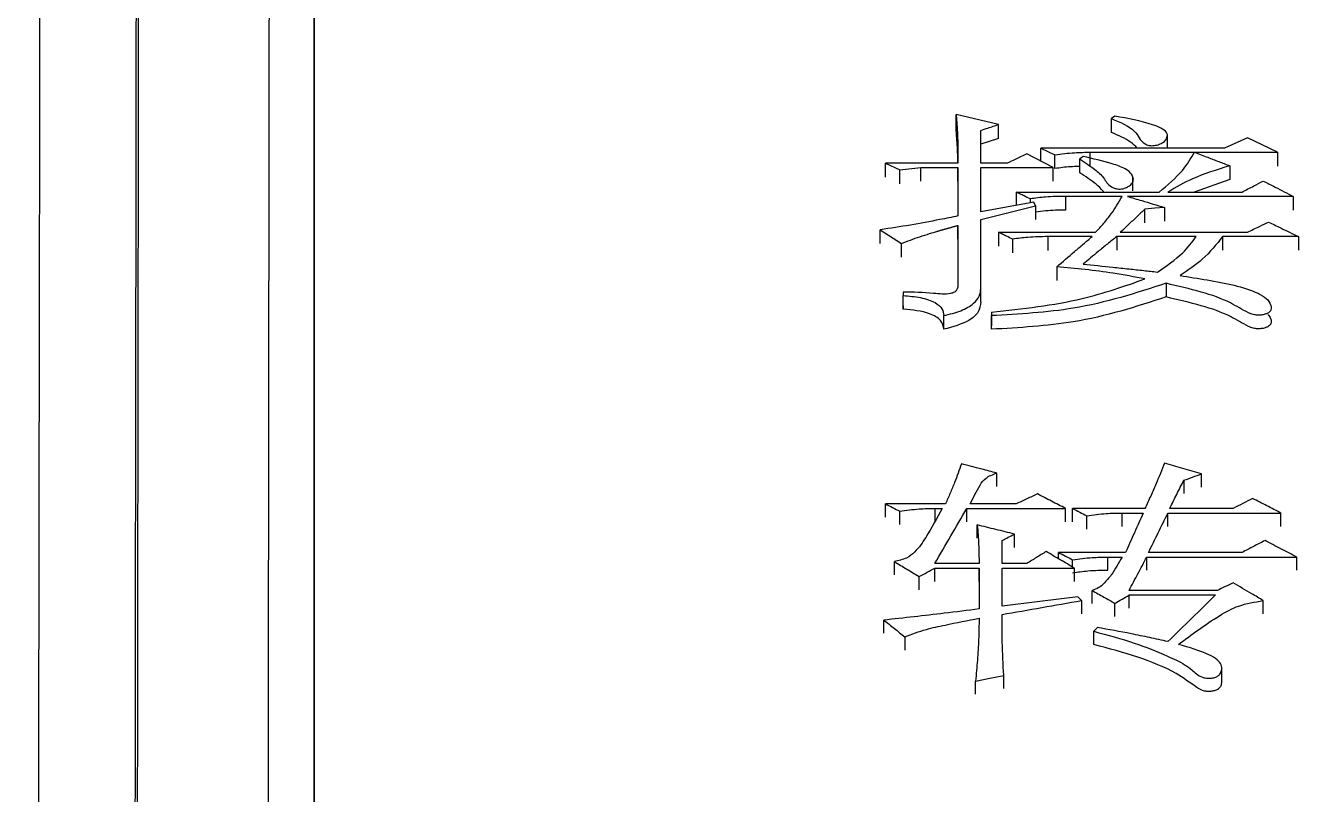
# Model space of a CAD drawing. Header units: millimetres. Extents: x 2687 to 4367, y 1046 to 2234.
# Drawn here: x 3050.34 to 3058.14, y 2036.97 to 2041.69 of the extents above; entities that cross this region are included whole.
import ezdxf

# ---------------------------------------------------------------- set-up
doc = ezdxf.new("R2010")
doc.units = ezdxf.units.MM

msp = doc.modelspace()

# ---------------------------------------------------------------- linework, layer by layer
at = {"color": 7, "linetype": 'Continuous', "lineweight": 25}
for p, q in [((3056.3034, 2041.0811), (3056.0438, 2041.1427)), ((3056.0438, 2041.0575), (3056.0438, 2041.1427)), ((3056.3034, 2040.996), (3056.3034, 2041.0811)), ((3057.0173, 2041.1324), (3056.9956, 2041.117)), ((3056.9956, 2041.0318), (3056.9956, 2041.117)), ((3056.1952, 2040.8436), (3056.1952, 2041.0451)), ((3056.3034, 2040.996), (3056.1952, 2040.96)), ((3057.3384, 2040.9368), (3057.3384, 2041.0193)), ((3057.8286, 2040.9987), (3057.688, 2040.9367)), ((3058.0125, 2040.9109), (3057.8286, 2040.9987)), ((3056.563, 2040.8563), (3056.563, 2040.9368)), ((3056.563, 2040.9368), (3056.6495, 2040.8954)), ((3057.688, 2040.9367), (3056.563, 2040.9368)), ((3056.8659, 2040.826), (3056.8659, 2040.9109)), ((3056.8659, 2040.9109), (3058.0125, 2040.9109)), ((3058.0125, 2040.9109), (3058.0125, 2040.826)), ((3055.6111, 2040.8436), (3055.6976, 2040.802)), ((3056.0546, 2040.8436), (3055.6111, 2040.8436)), ((3056.3575, 2040.8436), (3056.1952, 2040.8436)), ((3056.4764, 2040.9006), (3056.3575, 2040.8436)), ((3056.6387, 2040.8176), (3056.4764, 2040.9006)), ((3056.6495, 2040.8105), (3056.6495, 2040.8954)), ((3056.801, 2040.7847), (3056.801, 2040.8695)), ((3057.7205, 2040.828), (3057.7205, 2040.7432)), ((3055.6976, 2040.802), (3055.8274, 2040.8176)), ((3055.6976, 2040.7173), (3055.6976, 2040.802)), ((3055.8274, 2040.8176), (3056.0546, 2040.8176)), ((3055.8274, 2040.7329), (3055.8274, 2040.8176)), ((3056.0546, 2040.8176), (3056.0546, 2040.5199)), ((3056.0546, 2040.7329), (3056.0546, 2040.8176)), ((3056.1952, 2040.8176), (3056.6387, 2040.8176)), ((3056.1952, 2040.5461), (3056.1952, 2040.8176)), ((3056.6387, 2040.7328), (3056.6387, 2040.8176)), ((3057.1277, 2040.6735), (3057.1277, 2040.7586)), ((3057.7204, 2040.7432), (3057.5028, 2040.6665)), ((3056.5197, 2040.6038), (3056.1952, 2040.5461)), ((3056.4115, 2040.6665), (3057.2877, 2040.6665)), ((3056.4115, 2040.6665), (3056.4115, 2040.5846)), ((3056.4981, 2040.6247), (3056.4981, 2040.5999)), ((3056.5305, 2040.5828), (3056.5197, 2040.6038)), ((3057.0606, 2040.6404), (3056.7144, 2040.6404)), ((3056.7144, 2040.6404), (3056.7144, 2040.5559)), ((3058.1099, 2040.6404), (3057.093, 2040.6404)), ((3057.3418, 2040.6665), (3057.7962, 2040.6665)), ((3058.1099, 2040.6404), (3058.1099, 2040.5559)), ((3056.1952, 2040.4988), (3056.5305, 2040.5828)), ((3056.5305, 2040.5828), (3056.5305, 2040.4984)), ((3057.2012, 2040.4774), (3057.2012, 2040.5618)), ((3057.3202, 2040.5723), (3057.3202, 2040.4879)), ((3056.0546, 2040.462), (3056.0546, 2040.1016)), ((3056.0546, 2040.3778), (3056.0546, 2040.462)), ((3056.1952, 2040.0749), (3056.1952, 2040.4988)), ((3055.5786, 2040.4357), (3055.7084, 2040.3512)), ((3055.5786, 2040.3515), (3055.5786, 2040.4357)), ((3056.3034, 2040.4199), (3056.8983, 2040.4198)), ((3056.3034, 2040.4199), (3056.3034, 2040.3357)), ((3056.3899, 2040.3776), (3056.3899, 2040.2935)), ((3056.8767, 2040.3935), (3056.6063, 2040.3935)), ((3056.6063, 2040.3935), (3056.6063, 2040.3092)), ((3057.5149, 2040.3935), (3057.0281, 2040.3935)), ((3057.0281, 2040.3935), (3057.0281, 2040.3093)), ((3057.0498, 2040.4198), (3057.8286, 2040.4198)), ((3058.1423, 2040.3934), (3057.6771, 2040.3934)), ((3057.6771, 2040.3934), (3057.6771, 2040.3093)), ((3058.1423, 2040.3934), (3058.1423, 2040.3093)), ((3055.7084, 2040.2671), (3055.7084, 2040.3512)), ((3056.6603, 2040.2081), (3056.6603, 2040.1242)), ((3055.7192, 2040.0535), (3055.7192, 2040.0321)), ((3055.7192, 2040.0535), (3055.7192, 2040.0321)), ((3056.1952, 2039.991), (3056.1952, 2040.0748)), ((3057.3308, 2040.1069), (3057.3308, 2040.0231)), ((3055.7192, 2039.9485), (3055.7192, 2040.0321)), ((3055.968, 2039.8252), (3055.968, 2039.9088)), ((3056.2601, 2039.9303), (3056.2601, 2039.9088)), ((3056.2601, 2039.9303), (3056.2601, 2039.8467)), ((3056.2601, 2039.8254), (3056.2601, 2039.9088)), ((3056.2927, 2038.8615), (3056.2927, 2038.9436)), ((3057.4392, 2038.8991), (3057.4392, 2038.8171)), ((3057.5474, 2038.856), (3057.5474, 2038.938)), ((3055.9789, 2038.7541), (3055.6111, 2038.7541)), ((3055.914, 2038.7261), (3055.9572, 2038.7261)), ((3055.914, 2038.7261), (3055.914, 2038.6444)), ((3056.1087, 2038.7261), (3056.7145, 2038.7261)), ((3056.4116, 2038.7541), (3056.1303, 2038.7541)), ((3056.7144, 2038.6444), (3056.7145, 2038.7261)), ((3057.2012, 2038.7261), (3056.7577, 2038.7261)), ((3057.7421, 2038.7261), (3057.3527, 2038.7261)), ((3055.6976, 2038.6277), (3055.6976, 2038.7093)), ((3056.8443, 2038.5997), (3056.8443, 2038.6813)), ((3057.0606, 2038.6981), (3057.1904, 2038.6981)), ((3057.0606, 2038.6165), (3057.0606, 2038.6981)), ((3057.3419, 2038.6981), (3058.0342, 2038.6981)), ((3057.3419, 2038.6164), (3057.3419, 2038.6981)), ((3058.0342, 2038.6164), (3058.0342, 2038.6981)), ((3056.1736, 2038.5437), (3056.1736, 2038.6252)), ((3056.4007, 2038.4875), (3056.4008, 2038.569)), ((3056.325, 2038.3885), (3056.325, 2038.5296)), ((3057.0822, 2038.4563), (3056.6712, 2038.4563)), ((3056.6712, 2038.4175), (3056.6712, 2038.4563)), ((3056.7577, 2038.3666), (3056.7577, 2038.4111)), ((3056.9741, 2038.4281), (3057.0606, 2038.4281)), ((3056.9741, 2038.3468), (3056.9741, 2038.4281)), ((3057.212, 2038.4281), (3058.1315, 2038.4281)), ((3057.212, 2038.3468), (3057.212, 2038.4281)), ((3057.7962, 2038.4563), (3057.2229, 2038.4563)), ((3058.1315, 2038.3468), (3058.1315, 2038.4281)), ((3055.6651, 2038.3186), (3055.6651, 2038.3999)), ((3056.1844, 2038.3885), (3055.914, 2038.3885)), ((3055.914, 2038.3602), (3056.1844, 2038.3602)), ((3055.914, 2038.279), (3055.914, 2038.3602)), ((3056.1844, 2038.3602), (3056.1844, 2038.1101)), ((3056.1844, 2038.279), (3056.1844, 2038.3602)), ((3056.4765, 2038.3885), (3056.325, 2038.3885)), ((3056.325, 2038.3602), (3056.7685, 2038.3602)), ((3056.325, 2038.1272), (3056.325, 2038.3602)), ((3056.7685, 2038.279), (3056.7685, 2038.3602)), ((3055.8166, 2038.2281), (3055.8166, 2038.3092)), ((3056.8118, 2038.1614), (3056.7902, 2038.1842)), ((3056.8767, 2038.1426), (3056.8767, 2038.224)), ((3057.6447, 2038.224), (3057.1039, 2038.224)), ((3057.1039, 2038.1955), (3057.6339, 2038.1955)), ((3056.8118, 2038.1614), (3056.8118, 2038.0805)), ((3057.0173, 2038.0634), (3057.0173, 2038.1443)), ((3057.9261, 2038.0804), (3057.9261, 2038.1613)), ((3055.6003, 2037.9608), (3055.6003, 2038.0415)), ((3056.9092, 2037.9957), (3056.8875, 2037.9728)), ((3055.7299, 2037.9385), (3055.7299, 2037.858)), ((3057.6716, 2037.6612), (3057.6716, 2037.742)), ((3056.1628, 2037.5874), (3056.1628, 2037.6676)), ((3056.3359, 2037.6221), (3056.3359, 2037.7023))]:
    msp.add_line(p, q, dxfattribs=at)
at = {"color": 7, "linetype": 'Continuous', "lineweight": 25, "flags": 128}
for points in [[(3055.6111, 2040.7588), (3055.6111, 2040.78), (3055.6111, 2040.8012), (3055.6111, 2040.8436)], [(3056.8226, 2040.885), (3056.8118, 2040.8773), (3056.801, 2040.8695)], [(3057.3202, 2040.5723), (3057.2607, 2040.5671), (3057.2012, 2040.5618)], [(3055.6111, 2038.6724), (3055.6111, 2038.6927), (3055.6111, 2038.7135), (3055.6111, 2038.7541)], [(3056.1087, 2038.6444), (3056.1087, 2038.6648), (3056.1087, 2038.6856), (3056.1087, 2038.7261)], [(3056.7577, 2038.6444), (3056.7577, 2038.6648), (3056.7577, 2038.6855), (3056.7577, 2038.7261)], [(3056.7902, 2038.1842), (3056.5576, 2038.1557), (3056.325, 2038.1272)], [(3057.1039, 2038.1146), (3057.1039, 2038.1347), (3057.1039, 2038.1553), (3057.1039, 2038.1955)], [(3056.8875, 2037.8922), (3056.8875, 2037.912), (3056.8875, 2037.9322), (3056.8875, 2037.9525), (3056.8875, 2037.9728)], [(3056.1628, 2037.6676), (3056.2493, 2037.685), (3056.3359, 2037.7023)]]:
    msp.add_lwpolyline(points, dxfattribs=at)
at = {"color": 7, "linetype": 'Continuous', "lineweight": 25}
for points, knots in [([(3052.1078, 2051.495), (3052.1078, 2051.3909), (3052.1079, 2050.8702), (3052.1079, 2049.5032), (3052.108, 2047.3434), (3052.108, 2044.725), (3052.1081, 2042.2624), (3052.1081, 2038.7546), (3052.1082, 2035.6117), (3052.1082, 2031.2966), (3052.1082, 2026.6095), (3052.1083, 2021.4773), (3052.1083, 2016.0537), (3052.1084, 2011.4951), (3052.1084, 2005.5726), (3052.1085, 2000.6668), (3052.1086, 1993.9879), (3052.1087, 1989.6951), (3052.1087, 1986.694)], [0, 0, 0, 0, 0.020124, 0.100733, 0.181328, 0.221587, 0.302184, 0.342442, 0.423039, 0.463298, 0.543894, 0.624491, 0.664749, 0.745346, 0.785604, 0.8662, 0.906458, 1, 1, 1, 1]), ([(3052.1083, 2020.405), (3052.1083, 2021.5897), (3052.1082, 2023.8432), (3052.1082, 2027.8835), (3052.1082, 2031.591), (3052.1081, 2035.8257), (3052.1081, 2038.8996), (3052.1081, 2042.3118), (3052.108, 2045.2893), (3052.1079, 2047.6327), (3052.1079, 2049.5731), (3052.1078, 2050.3069), (3052.1078, 2050.8037)], [0, 0, 0, 0, 0.072858, 0.13859, 0.270184, 0.335916, 0.467513, 0.533245, 0.664841, 0.796434, 0.862166, 1, 1, 1, 1]), ([(3050.4392, 2050.5469), (3050.4393, 2050.5752), (3050.4396, 2050.6637), (3050.4383, 2049.6774), (3050.4353, 2047.6644), (3050.4307, 2044.6018), (3050.4255, 2041.2135), (3050.4204, 2037.8761), (3050.4157, 2034.8065), (3050.4102, 2031.1631), (3050.4036, 2026.8923), (3050.3964, 2022.2466), (3050.3887, 2017.2998), (3050.3805, 2012.1294), (3050.3715, 2006.4451), (3050.3616, 2000.2481), (3050.3509, 1993.5643), (3050.3433, 1988.8736), (3050.3395, 1986.4795)], [0, 0, 0, 0, 0.039342, 0.122943, 0.206183, 0.289063, 0.371582, 0.416612, 0.465601, 0.518547, 0.575452, 0.636313, 0.690059, 0.746552, 0.805793, 0.867782, 0.932518, 1, 1, 1, 1]), ([(3050.9445, 1986.344), (3050.9491, 1989.6432), (3050.9582, 1996.2417), (3050.9711, 2005.6717), (3050.9831, 2014.5524), (3050.9941, 2022.7101), (3051.0038, 2030.0104), (3051.0121, 2036.3282), (3051.0188, 2041.5503), (3051.0239, 2045.6068), (3051.0271, 2048.3547), (3051.0285, 2049.8008), (3051.0281, 2049.7776), (3051.028, 2049.7689)], [0, 0, 0, 0, 0.094309, 0.188619, 0.282928, 0.377238, 0.471547, 0.565857, 0.660166, 0.754475, 0.848785, 0.943094, 1, 1, 1, 1]), ([(3050.9585, 1986.2952), (3050.9617, 1988.6809), (3050.9682, 1993.3875), (3050.9775, 2000.1368), (3050.9862, 2006.4793), (3050.9942, 2012.3745), (3051.0015, 2017.8051), (3051.0092, 2023.5381), (3051.0169, 2029.3068), (3051.0241, 2034.7871), (3051.0299, 2039.2541), (3051.0344, 2042.7773), (3051.0376, 2045.4392), (3051.0399, 2047.3422), (3051.0412, 2048.5609), (3051.0418, 2049.2779), (3051.0416, 2049.3088), (3051.0415, 2049.3235)], [0, 0, 0, 0, 0.06854, 0.13522, 0.200041, 0.263001, 0.324101, 0.38334, 0.468684, 0.549845, 0.626823, 0.699617, 0.768227, 0.832652, 0.892892, 0.948946, 1, 1, 1, 1]), ([(3051.8396, 2048.5696), (3051.8397, 2048.5817), (3051.84, 2048.694), (3051.8398, 2048.3413), (3051.8393, 2047.7714), (3051.8387, 2047.2247), (3051.838, 2046.5505), (3051.837, 2045.7424), (3051.8359, 2044.8025), (3051.8346, 2043.7309), (3051.8325, 2042.0214), (3051.8292, 2039.3352), (3051.824, 2035.1854), (3051.8173, 2029.969), (3051.8099, 2024.3622), (3051.8023, 2018.685), (3051.7949, 2013.2179), (3051.7867, 2007.205), (3051.7777, 2000.6574), (3051.7679, 1993.6145), (3051.7611, 1988.6722), (3051.7576, 1986.1582)], [0, 0, 0, 0, 0.008365, 0.077995, 0.107986, 0.138061, 0.168221, 0.198465, 0.228793, 0.259205, 0.289702, 0.358895, 0.433683, 0.514064, 0.600037, 0.66048, 0.723411, 0.788828, 0.856732, 0.927123, 1, 1, 1, 1]), ([(3056.0438, 2041.1427), (3056.0439, 2041.1408), (3056.0442, 2041.137), (3056.0447, 2041.1313), (3056.0451, 2041.1256), (3056.0455, 2041.1209), (3056.0459, 2041.1161), (3056.0462, 2041.1123), (3056.0465, 2041.1075), (3056.0469, 2041.1028), (3056.0473, 2041.0971), (3056.0477, 2041.0923), (3056.048, 2041.0876), (3056.0483, 2041.0838), (3056.0486, 2041.079), (3056.0489, 2041.0752), (3056.0492, 2041.0704), (3056.0495, 2041.0657), (3056.0499, 2041.06), (3056.0502, 2041.0552), (3056.0505, 2041.0504), (3056.0507, 2041.0466), (3056.051, 2041.0418), (3056.0512, 2041.0371), (3056.0515, 2041.0323), (3056.0517, 2041.0275), (3056.0519, 2041.0228), (3056.0521, 2041.018), (3056.0523, 2041.0132), (3056.0525, 2041.0094), (3056.0526, 2041.0046), (3056.0528, 2040.9998), (3056.053, 2040.9951), (3056.0531, 2040.9903), (3056.0532, 2040.9855), (3056.0534, 2040.9807), (3056.0535, 2040.9759), (3056.0536, 2040.9721), (3056.0537, 2040.9673), (3056.0538, 2040.9625), (3056.0539, 2040.9578), (3056.054, 2040.953), (3056.054, 2040.9482), (3056.0541, 2040.9434), (3056.0542, 2040.9386), (3056.0542, 2040.9338), (3056.0543, 2040.929), (3056.0543, 2040.9242), (3056.0544, 2040.9204), (3056.0544, 2040.9156), (3056.0544, 2040.9108), (3056.0545, 2040.906), (3056.0545, 2040.9012), (3056.0545, 2040.8964), (3056.0545, 2040.8916), (3056.0545, 2040.8868), (3056.0545, 2040.883), (3056.0545, 2040.8782), (3056.0546, 2040.8734), (3056.0546, 2040.8686), (3056.0546, 2040.8638), (3056.0546, 2040.859), (3056.0546, 2040.8542), (3056.0546, 2040.849), (3056.0546, 2040.8458), (3056.0546, 2040.8436)], [0, 0, 0, 0, 0.019168, 0.038335, 0.057502, 0.07667, 0.086254, 0.105421, 0.115005, 0.134172, 0.15334, 0.172507, 0.182091, 0.201259, 0.210842, 0.23001, 0.239594, 0.258761, 0.277929, 0.297096, 0.30668, 0.325847, 0.335431, 0.354599, 0.373766, 0.38335, 0.402517, 0.421685, 0.431268, 0.450436, 0.46002, 0.479187, 0.498355, 0.507938, 0.527106, 0.546273, 0.555857, 0.575025, 0.584608, 0.603776, 0.622943, 0.632527, 0.651695, 0.670862, 0.680446, 0.699613, 0.718781, 0.728365, 0.747532, 0.757116, 0.776283, 0.795451, 0.805034, 0.824202, 0.843369, 0.852953, 0.872121, 0.881704, 0.900872, 0.920039, 0.929623, 0.948791, 0.967958, 0.977542, 1, 1, 1, 1]), ([(3056.1952, 2041.0451), (3056.2093, 2041.0498), (3056.2343, 2041.0581), (3056.2704, 2041.0701), (3056.2924, 2041.0774), (3056.3034, 2041.0811)], [0, 0, 0, 0, 0.39045, 0.695224, 1, 1, 1, 1]), ([(3056.9956, 2041.117), (3057.0515, 2041.094), (3057.1503, 2041.0533), (3057.1687, 2040.981), (3057.2126, 2040.9567), (3057.2262, 2040.9523), (3057.242, 2040.9506), (3057.2639, 2040.9521), (3057.2894, 2040.9583), (3057.3195, 2040.9743), (3057.3404, 2040.9997), (3057.3387, 2041.0334), (3057.2998, 2041.0607), (3057.1967, 2041.0988), (3057.0968, 2041.1175), (3057.0173, 2041.1324)], [0, 0, 0, 0, 0.207477, 0.366822, 0.383118, 0.39879, 0.41441, 0.430881, 0.46509, 0.497024, 0.558703, 0.619218, 0.681584, 0.746434, 1, 1, 1, 1]), ([(3056.0542, 2040.8436), (3056.0542, 2040.846), (3056.0541, 2040.8792), (3056.0517, 2040.9506), (3056.0466, 2041.0193), (3056.0438, 2041.0575)], [0, 0, 0, 0, 0.03409, 0.462178, 1, 1, 1, 1]), ([(3057.1538, 2040.936), (3057.1409, 2040.9485), (3057.1023, 2040.9864), (3057.0383, 2041.0137), (3056.9956, 2041.0318)], [0, 0, 0, 0, 0.3323126, 1, 1, 1, 1]), ([(3056.6495, 2040.8954), (3056.6893, 2040.9005), (3056.7604, 2040.9097), (3056.8336, 2040.9105), (3056.8659, 2040.9109)], [0, 0, 0, 0, 0.558836, 1, 1, 1, 1]), ([(3057.2877, 2040.6665), (3057.3399, 2040.7099), (3057.4324, 2040.7867), (3057.4822, 2040.8732), (3057.5039, 2040.9109)], [0, 0, 0, 0, 0.564258, 1, 1, 1, 1]), ([(3057.504, 2040.9109), (3057.5313, 2040.9005), (3057.581, 2040.8815), (3057.6531, 2040.8538), (3057.698, 2040.8366), (3057.7205, 2040.828)], [0, 0, 0, 0, 0.377948, 0.688974, 1, 1, 1, 1]), ([(3056.801, 2040.8695), (3056.8329, 2040.8488), (3056.8889, 2040.8124), (3056.9527, 2040.7548), (3056.9722, 2040.7089), (3057.0125, 2040.6901), (3057.0311, 2040.6853), (3057.0496, 2040.6844), (3057.0686, 2040.6873), (3057.0922, 2040.6958), (3057.1162, 2040.7111), (3057.1312, 2040.7337), (3057.1298, 2040.7588), (3057.1139, 2040.7852), (3057.073, 2040.8151), (3056.9735, 2040.8503), (3056.8829, 2040.8712), (3056.8226, 2040.885)], [0, 0, 0, 0, 0.148754, 0.260728, 0.372296, 0.394322, 0.416456, 0.432197, 0.447933, 0.473769, 0.515229, 0.556405, 0.603707, 0.651901, 0.70837, 0.805731, 1, 1, 1, 1]), ([(3057.7204, 2040.8279), (3057.641, 2040.8033), (3057.4996, 2040.7594), (3057.3898, 2040.6948), (3057.3418, 2040.6665)], [0, 0, 0, 0, 0.562196, 1, 1, 1, 1]), ([(3056.7965, 2040.8234), (3056.7787, 2040.823), (3056.7288, 2040.8219), (3056.6806, 2040.815), (3056.6495, 2040.8105)], [0, 0, 0, 0, 0.356584, 1, 1, 1, 1]), ([(3056.9491, 2040.6665), (3056.9475, 2040.6684), (3056.9334, 2040.6851), (3056.8911, 2040.7272), (3056.8363, 2040.7621), (3056.801, 2040.7847)], [0, 0, 0, 0, 0.043567, 0.383967, 1, 1, 1, 1]), ([(3057.7962, 2040.6665), (3057.8082, 2040.6728), (3057.8322, 2040.6854), (3057.8755, 2040.708), (3057.9067, 2040.7243), (3057.926, 2040.7343)], [0, 0, 0, 0, 0.277776, 0.555554, 1, 1, 1, 1]), ([(3057.926, 2040.7343), (3057.9503, 2040.7219), (3057.9931, 2040.7001), (3058.0544, 2040.6688), (3058.0914, 2040.6498), (3058.1099, 2040.6404)], [0, 0, 0, 0, 0.396526, 0.698263, 1, 1, 1, 1]), ([(3056.4981, 2040.6247), (3056.4857, 2040.6307), (3056.4651, 2040.6407), (3056.4363, 2040.6546), (3056.4198, 2040.6626), (3056.4115, 2040.6665)], [0, 0, 0, 0, 0.428361, 0.714181, 1, 1, 1, 1]), ([(3056.7144, 2040.6404), (3056.6733, 2040.6398), (3056.6001, 2040.6387), (3056.5292, 2040.629), (3056.4981, 2040.6247)], [0, 0, 0, 0, 0.5610721, 1, 1, 1, 1]), ([(3056.8983, 2040.4198), (3056.9153, 2040.4383), (3056.9492, 2040.4753), (3057.0085, 2040.548), (3057.0401, 2040.604), (3057.0606, 2040.6404)], [0, 0, 0, 0, 0.2594794, 0.5190273, 1, 1, 1, 1]), ([(3057.093, 2040.6404), (3057.1224, 2040.6316), (3057.175, 2040.6159), (3057.2507, 2040.5932), (3057.297, 2040.5793), (3057.3202, 2040.5723)], [0, 0, 0, 0, 0.387874, 0.693937, 1, 1, 1, 1]), ([(3056.0546, 2040.5199), (3056.0179, 2040.5125), (3055.9213, 2040.4931), (3055.7637, 2040.4631), (3055.6404, 2040.4448), (3055.5786, 2040.4357)], [0, 0, 0, 0, 0.234581, 0.616855, 1, 1, 1, 1]), ([(3056.7144, 2040.5559), (3056.6733, 2040.5554), (3056.6111, 2040.5547), (3056.5509, 2040.5467), (3056.5305, 2040.544)], [0, 0, 0, 0, 0.66153, 1, 1, 1, 1]), ([(3057.2012, 2040.5618), (3057.1845, 2040.5462), (3057.1509, 2040.5147), (3057.1004, 2040.4674), (3057.0666, 2040.4357), (3057.0498, 2040.4198)], [0, 0, 0, 0, 0.331513, 0.665756, 1, 1, 1, 1]), ([(3055.7084, 2040.3512), (3055.7457, 2040.3656), (3055.8015, 2040.3871), (3055.8708, 2040.4088), (3055.9056, 2040.4194), (3055.9218, 2040.4242), (3055.9306, 2040.4268), (3055.9356, 2040.4283), (3055.9419, 2040.4301), (3055.9469, 2040.4316), (3055.9532, 2040.4334), (3055.9583, 2040.4349), (3055.9633, 2040.4363), (3055.9684, 2040.4378), (3055.9734, 2040.4392), (3055.9797, 2040.441), (3055.9848, 2040.4424), (3055.9911, 2040.4442), (3055.9961, 2040.4456), (3056.0025, 2040.4474), (3056.0075, 2040.4489), (3056.0139, 2040.4506), (3056.0189, 2040.4521), (3056.0253, 2040.4538), (3056.0303, 2040.4552), (3056.0367, 2040.457), (3056.0417, 2040.4584), (3056.0481, 2040.4602), (3056.052, 2040.4613), (3056.0546, 2040.462)], [0, 0, 0, 0, 0.340494, 0.510588, 0.595628, 0.638147, 0.648777, 0.670037, 0.680666, 0.701926, 0.712556, 0.733815, 0.744445, 0.755075, 0.776334, 0.786964, 0.808224, 0.818854, 0.840113, 0.850743, 0.872003, 0.882632, 0.903892, 0.914522, 0.935781, 0.946411, 0.967671, 0.9783, 1, 1, 1, 1]), ([(3057.8286, 2040.4198), (3057.8411, 2040.4259), (3057.8661, 2040.4381), (3057.9093, 2040.4591), (3057.9401, 2040.4741), (3057.9584, 2040.483)], [0, 0, 0, 0, 0.2884326, 0.5768652, 1, 1, 1, 1]), ([(3057.9584, 2040.483), (3057.9834, 2040.4709), (3058.0265, 2040.4499), (3058.0878, 2040.42), (3058.1241, 2040.4023), (3058.1423, 2040.3934)], [0, 0, 0, 0, 0.407195, 0.703597, 1, 1, 1, 1]), ([(3056.3899, 2040.3776), (3056.3776, 2040.3837), (3056.357, 2040.3937), (3056.3281, 2040.4078), (3056.3116, 2040.4158), (3056.3034, 2040.4199)], [0, 0, 0, 0, 0.428361, 0.714181, 1, 1, 1, 1]), ([(3056.6063, 2040.3935), (3056.5652, 2040.3928), (3056.4919, 2040.3917), (3056.421, 2040.3819), (3056.3899, 2040.3776)], [0, 0, 0, 0, 0.561072, 1, 1, 1, 1]), ([(3056.6603, 2040.2081), (3056.6967, 2040.2393), (3056.7509, 2040.2859), (3056.823, 2040.3476), (3056.8588, 2040.3782), (3056.8767, 2040.3935)], [0, 0, 0, 0, 0.503826, 0.751913, 1, 1, 1, 1]), ([(3057.0281, 2040.3935), (3057.0089, 2040.3782), (3056.9704, 2040.3478), (3056.9013, 2040.2915), (3056.8528, 2040.2499), (3056.8226, 2040.224)], [0, 0, 0, 0, 0.273449, 0.546904, 1, 1, 1, 1]), ([(3057.277, 2040.1761), (3057.3322, 2040.2138), (3057.4303, 2040.2806), (3057.4892, 2040.3592), (3057.5149, 2040.3935)], [0, 0, 0, 0, 0.563785, 1, 1, 1, 1]), ([(3057.6771, 2040.3934), (3057.6395, 2040.3459), (3057.572, 2040.2604), (3057.465, 2040.1873), (3057.4175, 2040.1549)], [0, 0, 0, 0, 0.556253, 1, 1, 1, 1]), ([(3057.2011, 2040.1336), (3057.1364, 2040.1459), (3057.0163, 2040.1689), (3056.8349, 2040.1928), (3056.7186, 2040.203), (3056.6603, 2040.2081)], [0, 0, 0, 0, 0.368096, 0.683267, 1, 1, 1, 1]), ([(3056.8226, 2040.224), (3056.883, 2040.2182), (3056.9768, 2040.2093), (3057.1001, 2040.1957), (3057.1912, 2040.1857), (3057.2491, 2040.1792), (3057.277, 2040.1761)], [0, 0, 0, 0, 0.397437, 0.617017, 0.815711, 1, 1, 1, 1]), ([(3056.2601, 2039.9303), (3056.4505, 2039.9512), (3056.7877, 2039.9882), (3057.0757, 2040.0895), (3057.2011, 2040.1336)], [0, 0, 0, 0, 0.564773, 1, 1, 1, 1]), ([(3057.4175, 2040.1548), (3057.4721, 2040.146), (3057.6369, 2040.1193), (3057.8322, 2040.0831), (3057.9486, 2040.016), (3057.9713, 2039.982), (3057.9765, 2039.9553), (3057.9716, 2039.9384), (3057.9596, 2039.9264), (3057.942, 2039.9181), (3057.9191, 2039.9125), (3057.8921, 2039.9106), (3057.8616, 2039.9148), (3057.8036, 2039.9404), (3057.7164, 2039.998), (3057.5418, 2040.0582), (3057.4032, 2040.0902), (3057.3309, 2040.1069)], [0, 0, 0, 0, 0.113866, 0.34337, 0.39359, 0.444116, 0.471653, 0.490478, 0.50521, 0.519932, 0.535866, 0.554481, 0.573032, 0.596509, 0.70042, 0.843829, 1, 1, 1, 1]), ([(3056.0546, 2040.1016), (3056.0542, 2040.0891), (3056.0538, 2040.0717), (3056.0346, 2040.0511), (3055.9863, 2040.0363), (3055.876, 2040.05), (3055.7806, 2040.0521), (3055.7192, 2040.0535)], [0, 0, 0, 0, 0.1639717, 0.2288935, 0.2960625, 0.5477733, 1, 1, 1, 1]), ([(3055.968, 2039.9088), (3056.0042, 2039.9177), (3056.0752, 2039.9352), (3056.1507, 2039.9786), (3056.1903, 2040.0274), (3056.1936, 2040.0591), (3056.1952, 2040.0749)], [0, 0, 0, 0, 0.291064, 0.572494, 0.787521, 1, 1, 1, 1]), ([(3057.3309, 2040.107), (3057.1464, 2040.0473), (3056.8138, 2039.9398), (3056.4307, 2039.9184), (3056.2601, 2039.9088)], [0, 0, 0, 0, 0.554855, 1, 1, 1, 1]), ([(3055.7192, 2040.0321), (3055.7552, 2040.0289), (3055.8261, 2040.0227), (3055.9145, 2039.9949), (3055.9623, 2039.9522), (3055.9661, 2039.9232), (3055.968, 2039.9088)], [0, 0, 0, 0, 0.2926241, 0.5766901, 0.7904269, 1, 1, 1, 1]), ([(3055.7192, 2039.9697), (3055.7192, 2039.9657), (3055.7192, 2039.9586), (3055.7192, 2039.9515), (3055.7192, 2039.9484)], [0, 0, 0, 0, 0.56, 1, 1, 1, 1]), ([(3056.1952, 2039.9911), (3056.1924, 2039.971), (3056.1867, 2039.9306), (3056.1138, 2039.8645), (3056.0239, 2039.8402), (3055.968, 2039.8252)], [0, 0, 0, 0, 0.270977, 0.547553, 1, 1, 1, 1]), ([(3057.3309, 2040.0231), (3057.1464, 2039.9635), (3056.8138, 2039.8562), (3056.4307, 2039.8348), (3056.2601, 2039.8252)], [0, 0, 0, 0, 0.554801, 1, 1, 1, 1]), ([(3057.9545, 2039.9159), (3057.9611, 2039.908), (3057.9734, 2039.8932), (3057.9763, 2039.8716), (3057.9716, 2039.8548), (3057.9596, 2039.8429), (3057.942, 2039.8346), (3057.9192, 2039.8289), (3057.8922, 2039.827), (3057.8617, 2039.8312), (3057.8036, 2039.8567), (3057.7165, 2039.9143), (3057.5419, 2039.9744), (3057.4032, 2040.0064), (3057.3309, 2040.0231)], [0, 0, 0, 0, 0.052966, 0.099864, 0.131895, 0.156969, 0.182027, 0.209154, 0.240887, 0.272554, 0.312547, 0.48946, 0.733777, 1, 1, 1, 1]), ([(3055.968, 2039.8252), (3055.9649, 2039.8436), (3055.9585, 2039.8811), (3055.8674, 2039.9342), (3055.7761, 2039.9429), (3055.7192, 2039.9484)], [0, 0, 0, 0, 0.267361, 0.543633, 1, 1, 1, 1]), ([(3056.0762, 2038.9991), (3056.0628, 2038.961), (3056.0416, 2038.9011), (3056.0074, 2038.8195), (3055.9884, 2038.7759), (3055.9789, 2038.7541)], [0, 0, 0, 0, 0.465077, 0.732516, 1, 1, 1, 1]), ([(3056.2926, 2038.9436), (3056.2619, 2038.9515), (3056.2105, 2038.9647), (3056.1384, 2038.9832), (3056.097, 2038.9938), (3056.0762, 2038.9991)], [0, 0, 0, 0, 0.425233, 0.712616, 1, 1, 1, 1]), ([(3057.3202, 2039.0047), (3057.3039, 2038.9626), (3057.2777, 2038.8951), (3057.2363, 2038.8023), (3057.2129, 2038.7515), (3057.2012, 2038.7261)], [0, 0, 0, 0, 0.452168, 0.726066, 1, 1, 1, 1]), ([(3057.5474, 2038.938), (3057.5095, 2038.9491), (3057.4338, 2038.9714), (3057.3581, 2038.9936), (3057.3202, 2039.0047)], [0, 0, 0, 0, 0.499999, 1, 1, 1, 1]), ([(3056.1303, 2038.7541), (3056.1491, 2038.7924), (3056.1752, 2038.8459), (3056.2202, 2038.9159), (3056.2683, 2038.9343), (3056.2926, 2038.9436)], [0, 0, 0, 0, 0.554938, 0.774738, 1, 1, 1, 1]), ([(3057.3527, 2038.7261), (3057.3671, 2038.755), (3057.3959, 2038.8128), (3057.4248, 2038.8703), (3057.4392, 2038.8991)], [0, 0, 0, 0, 0.499999, 1, 1, 1, 1]), ([(3057.4392, 2038.8991), (3057.4572, 2038.9056), (3057.4933, 2038.9186), (3057.5294, 2038.9315), (3057.5474, 2038.938)], [0, 0, 0, 0, 0.499998, 1, 1, 1, 1]), ([(3056.5414, 2038.8155), (3056.5197, 2038.8053), (3056.4765, 2038.7848), (3056.4332, 2038.7643), (3056.4116, 2038.7541)], [0, 0, 0, 0, 0.499998, 1, 1, 1, 1]), ([(3056.7145, 2038.7261), (3056.6856, 2038.741), (3056.6279, 2038.7709), (3056.5702, 2038.8007), (3056.5414, 2038.8155)], [0, 0, 0, 0, 0.5, 1, 1, 1, 1]), ([(3055.6111, 2038.7541), (3055.6255, 2038.7467), (3055.6544, 2038.7317), (3055.6832, 2038.7168), (3055.6976, 2038.7093)], [0, 0, 0, 0, 0.5, 1, 1, 1, 1]), ([(3055.9572, 2038.7261), (3055.9253, 2038.6667), (3055.8766, 2038.5761), (3055.8085, 2038.4729), (3055.7427, 2038.4184), (3055.6913, 2038.4061), (3055.6652, 2038.3999)], [0, 0, 0, 0, 0.493619, 0.752072, 0.87418, 1, 1, 1, 1]), ([(3055.6976, 2038.7093), (3055.7374, 2038.7149), (3055.8085, 2038.7249), (3055.8817, 2038.7257), (3055.914, 2038.7261)], [0, 0, 0, 0, 0.558835, 1, 1, 1, 1]), ([(3055.914, 2038.3885), (3055.9464, 2038.445), (3056.0113, 2038.558), (3056.0762, 2038.6701), (3056.1087, 2038.7261)], [0, 0, 0, 0, 0.5, 1, 1, 1, 1]), ([(3056.7577, 2038.7261), (3056.7721, 2038.7187), (3056.801, 2038.7037), (3056.8298, 2038.6888), (3056.8443, 2038.6813)], [0, 0, 0, 0, 0.5, 1, 1, 1, 1]), ([(3057.8611, 2038.7876), (3057.8413, 2038.7774), (3057.8016, 2038.7569), (3057.7619, 2038.7364), (3057.7421, 2038.7261)], [0, 0, 0, 0, 0.499999, 1, 1, 1, 1]), ([(3058.0342, 2038.6981), (3058.0053, 2038.713), (3057.9476, 2038.7429), (3057.8899, 2038.7727), (3057.8611, 2038.7876)], [0, 0, 0, 0, 0.5, 1, 1, 1, 1]), ([(3056.8443, 2038.6813), (3056.884, 2038.6869), (3056.9552, 2038.6969), (3057.0283, 2038.6977), (3057.0606, 2038.6981)], [0, 0, 0, 0, 0.558835, 1, 1, 1, 1]), ([(3057.1904, 2038.6981), (3057.1724, 2038.6579), (3057.1363, 2038.5776), (3057.1003, 2038.4967), (3057.0822, 2038.4563)], [0, 0, 0, 0, 0.5, 1, 1, 1, 1]), ([(3057.2229, 2038.4563), (3057.2427, 2038.4967), (3057.2824, 2038.5776), (3057.322, 2038.6579), (3057.3419, 2038.6981)], [0, 0, 0, 0, 0.5, 1, 1, 1, 1]), ([(3056.1736, 2038.6252), (3056.1752, 2038.6052), (3056.1783, 2038.5651), (3056.1828, 2038.4863), (3056.1838, 2038.4273), (3056.1844, 2038.3885)], [0, 0, 0, 0, 0.254777, 0.50956, 1, 1, 1, 1]), ([(3056.4008, 2038.569), (3056.3629, 2038.5784), (3056.2872, 2038.5971), (3056.2114, 2038.6159), (3056.1736, 2038.6252)], [0, 0, 0, 0, 0.499999, 1, 1, 1, 1]), ([(3056.325, 2038.5296), (3056.3377, 2038.5362), (3056.3629, 2038.5493), (3056.3881, 2038.5625), (3056.4008, 2038.569)], [0, 0, 0, 0, 0.500001, 1, 1, 1, 1]), ([(3057.9368, 2038.5296), (3057.9134, 2038.5174), (3057.8665, 2038.493), (3057.8196, 2038.4685), (3057.7962, 2038.4563)], [0, 0, 0, 0, 0.499999, 1, 1, 1, 1]), ([(3058.1315, 2038.4281), (3058.0991, 2038.445), (3058.0342, 2038.4789), (3057.9693, 2038.5127), (3057.9368, 2038.5296)], [0, 0, 0, 0, 0.5, 1, 1, 1, 1]), ([(3056.5955, 2038.462), (3056.5756, 2038.4497), (3056.536, 2038.4253), (3056.4963, 2038.4008), (3056.4765, 2038.3885)], [0, 0, 0, 0, 0.499998, 1, 1, 1, 1]), ([(3056.7685, 2038.3602), (3056.7397, 2038.3772), (3056.682, 2038.4111), (3056.6243, 2038.445), (3056.5955, 2038.462)], [0, 0, 0, 0, 0.5, 1, 1, 1, 1]), ([(3056.6712, 2038.4563), (3056.6856, 2038.4488), (3056.7145, 2038.4337), (3056.7433, 2038.4187), (3056.7577, 2038.4111)], [0, 0, 0, 0, 0.4999996, 1, 1, 1, 1]), ([(3056.7577, 2038.4111), (3056.7975, 2038.4167), (3056.8686, 2038.4268), (3056.9418, 2038.4277), (3056.9741, 2038.4281)], [0, 0, 0, 0, 0.558835, 1, 1, 1, 1]), ([(3057.0606, 2038.4281), (3057.0404, 2038.3911), (3057.0096, 2038.3347), (3056.9577, 2038.2732), (3056.921, 2038.2386), (3056.8916, 2038.2289), (3056.8767, 2038.224)], [0, 0, 0, 0, 0.494008, 0.754052, 0.875824, 1, 1, 1, 1]), ([(3057.1039, 2038.224), (3057.1219, 2038.2581), (3057.158, 2038.3263), (3057.194, 2038.3941), (3057.212, 2038.4281)], [0, 0, 0, 0, 0.5000003, 1, 1, 1, 1]), ([(3055.6652, 2038.3998), (3055.6904, 2038.3848), (3055.7409, 2038.3546), (3055.7914, 2038.3243), (3055.8166, 2038.3092)], [0, 0, 0, 0, 0.4999996, 1, 1, 1, 1]), ([(3055.8166, 2038.3092), (3055.8328, 2038.3177), (3055.8653, 2038.3347), (3055.8977, 2038.3517), (3055.914, 2038.3602)], [0, 0, 0, 0, 0.500002, 1, 1, 1, 1]), ([(3056.9741, 2038.3464), (3056.933, 2038.3457), (3056.8597, 2038.3445), (3056.7888, 2038.3341), (3056.7577, 2038.3295)], [0, 0, 0, 0, 0.5610853, 1, 1, 1, 1]), ([(3057.7421, 2038.2694), (3057.7259, 2038.2619), (3057.6934, 2038.2467), (3057.661, 2038.2316), (3057.6447, 2038.224)], [0, 0, 0, 0, 0.499999, 1, 1, 1, 1]), ([(3057.926, 2038.1613), (3057.9024, 2038.1753), (3057.8599, 2038.2003), (3057.7986, 2038.2363), (3057.7609, 2038.2584), (3057.7421, 2038.2694)], [0, 0, 0, 0, 0.386049, 0.693024, 1, 1, 1, 1]), ([(3056.8767, 2038.224), (3056.8887, 2038.2172), (3056.9128, 2038.2035), (3056.9597, 2038.177), (3056.9946, 2038.1572), (3057.0173, 2038.1443)], [0, 0, 0, 0, 0.257094, 0.514188, 1, 1, 1, 1]), ([(3057.0173, 2038.1443), (3057.0318, 2038.1528), (3057.0606, 2038.1699), (3057.0895, 2038.187), (3057.1039, 2038.1955)], [0, 0, 0, 0, 0.500001, 1, 1, 1, 1]), ([(3057.6339, 2038.1955), (3057.5853, 2038.1481), (3057.4879, 2038.0531), (3057.3905, 2037.9575), (3057.3419, 2037.9097)], [0, 0, 0, 0, 0.5, 1, 1, 1, 1]), ([(3056.1844, 2038.1101), (3056.1133, 2038.101), (3055.9808, 2038.084), (3055.7859, 2038.0615), (3055.6622, 2038.0482), (3055.6003, 2038.0415)], [0, 0, 0, 0, 0.366425, 0.683185, 1, 1, 1, 1]), ([(3056.325, 2038.0758), (3056.4062, 2038.0901), (3056.5684, 2038.1186), (3056.7307, 2038.1471), (3056.8118, 2038.1614)], [0, 0, 0, 0, 0.5, 1, 1, 1, 1]), ([(3057.4068, 2037.8924), (3057.4868, 2037.9525), (3057.5988, 2038.0365), (3057.7711, 2038.1349), (3057.874, 2038.1525), (3057.926, 2038.1613)], [0, 0, 0, 0, 0.553442, 0.773992, 1, 1, 1, 1]), ([(3055.6003, 2038.0415), (3055.6219, 2038.0244), (3055.6651, 2037.9901), (3055.7083, 2037.9557), (3055.7299, 2037.9385)], [0, 0, 0, 0, 0.5, 1, 1, 1, 1]), ([(3055.7299, 2037.9385), (3055.7727, 2037.9551), (3055.8499, 2037.9849), (3056.0065, 2038.0177), (3056.1148, 2038.0392), (3056.1844, 2038.0529)], [0, 0, 0, 0, 0.308167, 0.555958, 1, 1, 1, 1]), ([(3056.1844, 2038.0529), (3056.1839, 2038.0098), (3056.183, 2037.9243), (3056.1746, 2037.7958), (3056.1667, 2037.7103), (3056.1628, 2037.6676)], [0, 0, 0, 0, 0.337206, 0.668546, 1, 1, 1, 1]), ([(3056.3359, 2037.7023), (3056.3319, 2037.7706), (3056.3278, 2037.8407), (3056.3263, 2037.9122), (3056.3262, 2037.9175), (3056.3261, 2037.9228), (3056.326, 2037.928), (3056.3259, 2037.9333), (3056.3258, 2037.9386), (3056.3258, 2037.9439), (3056.3257, 2037.9492), (3056.3256, 2037.9562), (3056.3255, 2037.9633), (3056.3255, 2037.9703), (3056.3254, 2037.9756), (3056.3254, 2037.9809), (3056.3253, 2037.9862), (3056.3253, 2037.9914), (3056.3253, 2037.9967), (3056.3252, 2038.002), (3056.3252, 2038.009), (3056.3252, 2038.0161), (3056.3251, 2038.0231), (3056.3251, 2038.0284), (3056.3251, 2038.0336), (3056.3251, 2038.0389), (3056.3251, 2038.0442), (3056.3251, 2038.0495), (3056.3251, 2038.0547), (3056.3251, 2038.06), (3056.325, 2038.067), (3056.325, 2038.0723), (3056.325, 2038.0758)], [0, 0, 0, 0, 0.54643, 0.560604, 0.574777, 0.588951, 0.603124, 0.617298, 0.631471, 0.645645, 0.659818, 0.673992, 0.702338, 0.716512, 0.730685, 0.744859, 0.759032, 0.773206, 0.787379, 0.801553, 0.815726, 0.844073, 0.858247, 0.87242, 0.886594, 0.900767, 0.914941, 0.929114, 0.943288, 0.957461, 0.971635, 1, 1, 1, 1]), ([(3056.8875, 2037.9728), (3056.9716, 2037.9502), (3057.1296, 2037.9077), (3057.311, 2037.8344), (3057.4316, 2037.7797), (3057.4847, 2037.7391), (3057.5154, 2037.7112), (3057.5447, 2037.6925), (3057.5771, 2037.6846), (3057.6039, 2037.684), (3057.6293, 2037.6886), (3057.6491, 2037.6978), (3057.6642, 2037.7128), (3057.6734, 2037.7362), (3057.6711, 2037.7672), (3057.6444, 2037.8019), (3057.5586, 2037.8489), (3057.4715, 2037.8739), (3057.4068, 2037.8924)], [0, 0, 0, 0, 0.197624, 0.371591, 0.471167, 0.521337, 0.556787, 0.592598, 0.61138, 0.630161, 0.649113, 0.666951, 0.682877, 0.711545, 0.752921, 0.793459, 0.846543, 1, 1, 1, 1]), ([(3057.3419, 2037.9097), (3057.3046, 2037.9178), (3057.2301, 2037.9342), (3057.0867, 2037.9643), (3056.9789, 2037.9834), (3056.9092, 2037.9957)], [0, 0, 0, 0, 0.260983, 0.521979, 1, 1, 1, 1]), ([(3057.6699, 2037.6608), (3057.6696, 2037.6535), (3057.669, 2037.6408), (3057.6577, 2037.6245), (3057.642, 2037.613), (3057.6215, 2037.6061), (3057.5978, 2037.6032), (3057.5724, 2037.6046), (3057.5436, 2037.6128), (3057.4855, 2037.6513), (3057.3136, 2037.7778), (3057.0708, 2037.8427), (3056.8875, 2037.8917)], [0, 0, 0, 0, 0.036339, 0.063949, 0.086857, 0.109806, 0.132721, 0.158106, 0.184428, 0.22567, 0.415316, 1, 1, 1, 1])]:
    msp.add_open_spline(points, degree=3, knots=knots, dxfattribs=at)

doc.saveas('drawing.dxf')
